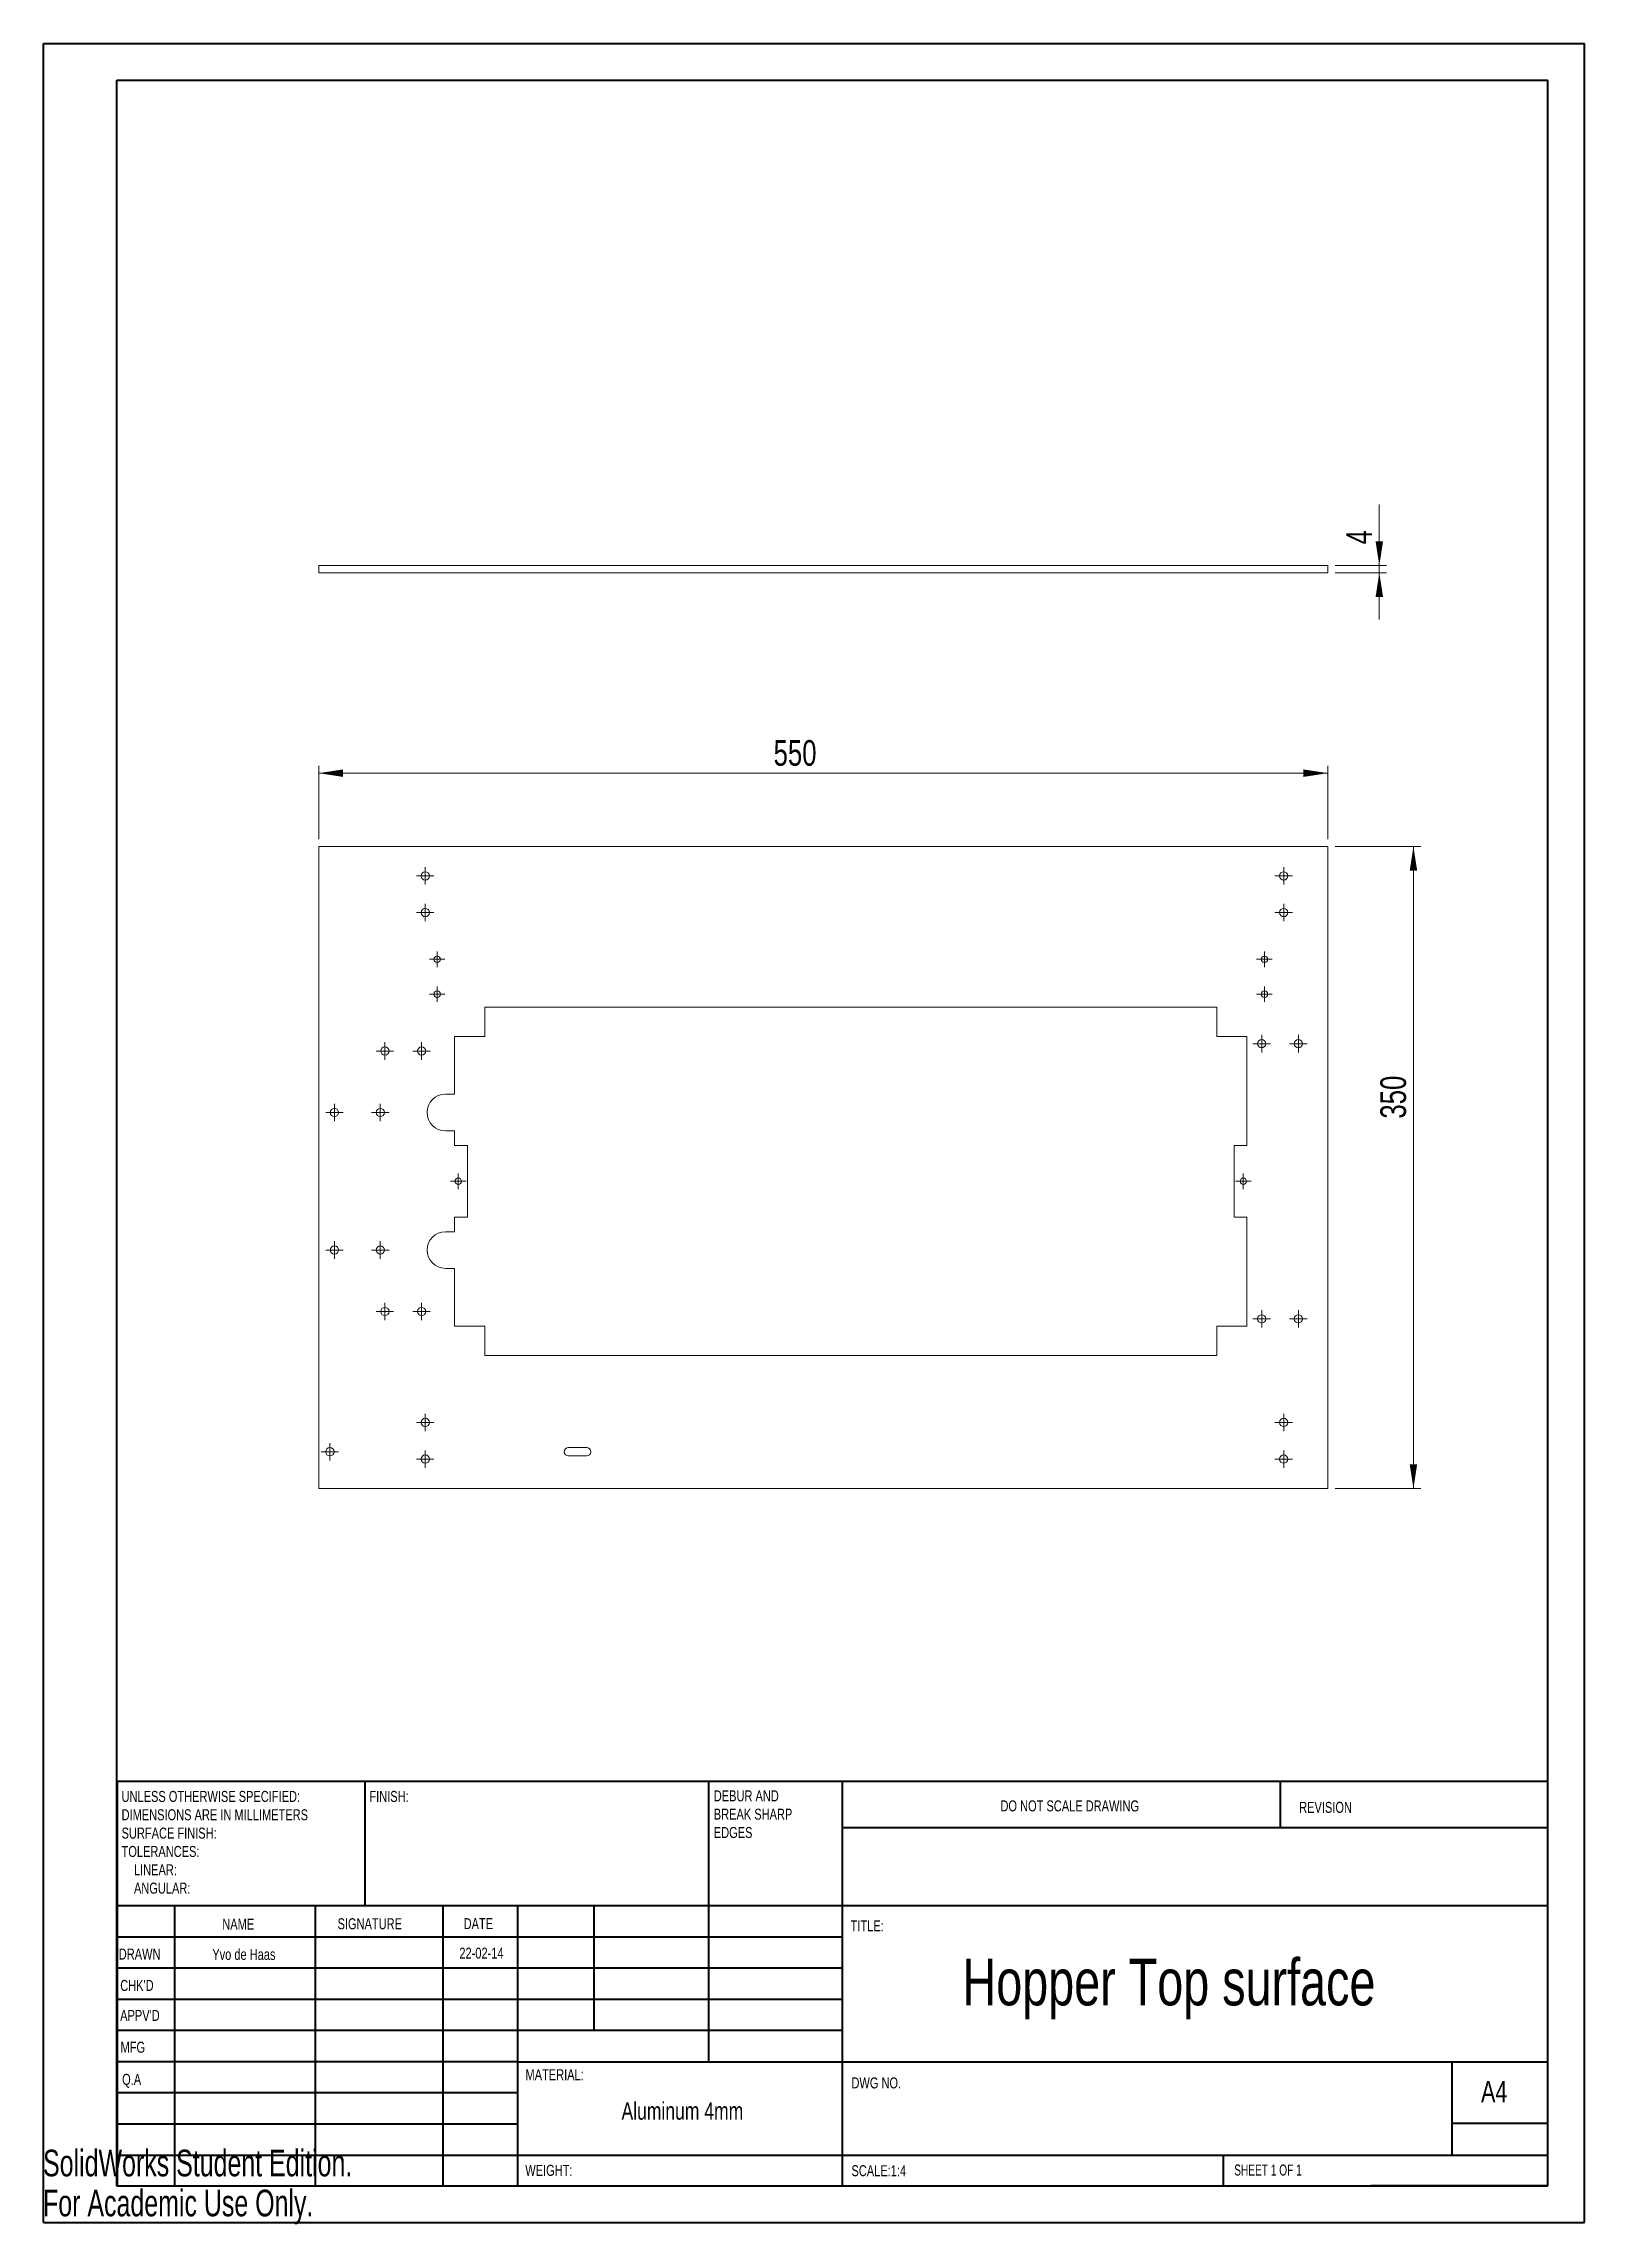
# Model space of a CAD drawing. Header units: millimetres. Extents: x 0 to 210, y 0 to 297.
import ezdxf

# ---------------------------------------------------------------- set-up
doc = ezdxf.new("R2010")
doc.units = ezdxf.units.MM
doc.styles.add('SLDTEXTSTYLE0', font='TXT', dxfattribs={"width": 0.75})
doc.styles.add('SLDTEXTSTYLE1', font='TXT', dxfattribs={"width": 0.6875})
doc.styles.add('SLDTEXTSTYLE2', font='TXT', dxfattribs={"width": 0.7})
doc.dimstyles.new('SLDDIMSTYLE0', dxfattribs={"dimtxt": 3.5, "dimasz": 3.302, "dimexe": 0, "dimexo": 0.0625, "dimgap": 0.875, "dimtad": 1, "dimlfac": 4, "dimrnd": 1e-09, "dimzin": 12, "dimdsep": 46, "dimtxsty": 'SLDTEXTSTYLE0', "dimsah": 1, "dimcen": 0.09, "dimadec": 0, "dimazin": 3, "dimtfac": 1, "dimtofl": 0, "dimtmove": 0, "dimatfit": 3, "dimfxl": 0, "dimfrac": 2, "dimtolj": 1, "dimtzin": 12, "dimarcsym": 0})
doc.dimstyles.new('SLDDIMSTYLE1', dxfattribs={"dimtxt": 3.5, "dimasz": 3.302, "dimexe": 0, "dimexo": 0.0625, "dimgap": 0.875, "dimtad": 1, "dimlfac": 4, "dimrnd": 1e-09, "dimzin": 12, "dimdsep": 46, "dimtxsty": 'SLDTEXTSTYLE0', "dimsah": 1, "dimcen": 0.09, "dimadec": 0, "dimazin": 3, "dimtfac": 1, "dimtmove": 0, "dimatfit": 0, "dimfxl": 0, "dimfrac": 2, "dimtolj": 1, "dimtzin": 12, "dimarcsym": 0})

# ---------------------------------------------------------------- blocks, each defined once
blk = doc.blocks.new('SW_NOTE_0')
at = {"color": 0, "linetype": 'Continuous', "lineweight": 0, "char_height": 1.5, "attachment_point": 1, "style": 'SLDTEXTSTYLE0'}
for s, insert in [('DEBUR AND', (0, 1.93)), ('BREAK SHARP', (0, -0.57)), ('EDGES', (0, -3.07))]:
    blk.add_mtext(s, dxfattribs=dict(at, insert=insert))
blk = doc.blocks.new('SW_NOTE_1')
at = {"color": 0, "linetype": 'Continuous', "lineweight": 0, "char_height": 1.5, "attachment_point": 1, "style": 'SLDTEXTSTYLE0'}
for s, insert in [('UNLESS OTHERWISE SPECIFIED:', (0, 1.93)), ('DIMENSIONS ARE IN MILLIMETERS', (0, -0.57)), ('TOLERANCES:', (0, -5.57)), ('SURFACE FINISH:', (0, -3.07)), ('LINEAR:', (1.69, -8.07)), ('ANGULAR:', (1.69, -10.57))]:
    blk.add_mtext(s, dxfattribs=dict(at, insert=insert))
blk = doc.blocks.new('_D')
at = {"color": 7, "linetype": 'Continuous', "lineweight": 0}
for p, q in [((37.59, 188.77), (37.59, 198.77)), ((175.09, 197.77), (37.59, 197.77)), ((175.09, 188.77), (175.09, 198.77))]:
    blk.add_line(p, q, dxfattribs=at)
for points in [[(37.59, 197.77), (40.9, 197.26), (40.9, 198.28)], [(175.09, 197.77), (171.79, 198.28), (171.79, 197.26)]]:
    blk.add_solid(points, dxfattribs=at)
at = {"color": 7, "linetype": 'Continuous', "lineweight": 0, "insert": (99.57, 202.28, 0.52), "char_height": 3.5, "attachment_point": 1, "style": 'SLDTEXTSTYLE0'}
blk.add_mtext('550', dxfattribs=at)
blk = doc.blocks.new('_D_1')
at = {"color": 7, "linetype": 'Continuous', "lineweight": 0}
for p, q in [((176.09, 187.77), (187.78, 187.77)), ((186.78, 100.27), (186.78, 187.77)), ((176.09, 100.27), (187.78, 100.27))]:
    blk.add_line(p, q, dxfattribs=at)
for points in [[(186.78, 187.77), (186.27, 184.47), (187.29, 184.47)], [(186.78, 100.27), (187.29, 103.57), (186.27, 103.57)]]:
    blk.add_solid(points, dxfattribs=at)
at = {"color": 7, "linetype": 'Continuous', "lineweight": 0, "insert": (182.27, 150.68, 0.52), "char_height": 3.5, "attachment_point": 1, "rotation": 90, "style": 'SLDTEXTSTYLE0'}
blk.add_mtext('350', dxfattribs=at)
blk = doc.blocks.new('SW_CENTERMARKSYMBOL_0')
at = {"color": 0, "linetype": 'Continuous', "lineweight": 0}
for p, q in [((-0.625, 0), (-1.1875, 0)), ((0, 0), (-0.625, 0)), ((0, 0.625), (0, 1.1875)), ((0, 0), (0, 0.625)), ((0, 0), (0, -0.625)), ((0, 0), (0.625, 0)), ((0.625, 0), (1.1875, 0)), ((0, -0.625), (0, -1.1875))]:
    blk.add_line(p, q, dxfattribs=at)
blk = doc.blocks.new('SW_CENTERMARKSYMBOL_1')
at = {"color": 0, "linetype": 'Continuous', "lineweight": 0}
for p, q in [((-0.625, 0), (-1.1875, 0)), ((0, 0), (-0.625, 0)), ((0, 0.625), (0, 1.1875)), ((0, 0), (0, 0.625)), ((0, 0), (0, -0.625)), ((0, 0), (0.625, 0)), ((0.625, 0), (1.1875, 0)), ((0, -0.625), (0, -1.1875))]:
    blk.add_line(p, q, dxfattribs=at)
blk = doc.blocks.new('SW_CENTERMARKSYMBOL_2')
at = {"color": 0, "linetype": 'Continuous', "lineweight": 0}
for p, q in [((-0.625, 0), (-1.1875, 0)), ((0, 0), (-0.625, 0)), ((0, 0.625), (0, 1.1875)), ((0, 0), (0, 0.625)), ((0, 0), (0, -0.625)), ((0, 0), (0.625, 0)), ((0.625, 0), (1.1875, 0)), ((0, -0.625), (0, -1.1875))]:
    blk.add_line(p, q, dxfattribs=at)
blk = doc.blocks.new('SW_CENTERMARKSYMBOL_3')
at = {"color": 0, "linetype": 'Continuous', "lineweight": 0}
for p, q in [((-0.625, 0), (-1.1875, 0)), ((0, 0), (-0.625, 0)), ((0, 0.625), (0, 1.1875)), ((0, 0), (0, 0.625)), ((0, 0), (0, -0.625)), ((0, 0), (0.625, 0)), ((0.625, 0), (1.1875, 0)), ((0, -0.625), (0, -1.1875))]:
    blk.add_line(p, q, dxfattribs=at)
blk = doc.blocks.new('SW_CENTERMARKSYMBOL_4')
at = {"color": 0, "linetype": 'Continuous', "lineweight": 0}
for p, q in [((-0.625, 0), (-1.1875, 0)), ((0, 0), (-0.625, 0)), ((0, 0.625), (0, 1.1875)), ((0, 0), (0, 0.625)), ((0, 0), (0, -0.625)), ((0, 0), (0.625, 0)), ((0.625, 0), (1.1875, 0)), ((0, -0.625), (0, -1.1875))]:
    blk.add_line(p, q, dxfattribs=at)
blk = doc.blocks.new('SW_CENTERMARKSYMBOL_5')
at = {"color": 0, "linetype": 'Continuous', "lineweight": 0}
for p, q in [((-0.625, 0), (-1.1875, 0)), ((0, 0), (-0.625, 0)), ((0, 0.625), (0, 1.1875)), ((0, 0), (0, 0.625)), ((0, 0), (0, -0.625)), ((0, 0), (0.625, 0)), ((0.625, 0), (1.1875, 0)), ((0, -0.625), (0, -1.1875))]:
    blk.add_line(p, q, dxfattribs=at)
blk = doc.blocks.new('SW_CENTERMARKSYMBOL_6')
at = {"color": 0, "linetype": 'Continuous', "lineweight": 0}
for p, q in [((-0.625, 0), (-1.1875, 0)), ((0, 0), (-0.625, 0)), ((0, 0.625), (0, 1.1875)), ((0, 0), (0, 0.625)), ((0, 0), (0, -0.625)), ((0, 0), (0.625, 0)), ((0.625, 0), (1.1875, 0)), ((0, -0.625), (0, -1.1875))]:
    blk.add_line(p, q, dxfattribs=at)
blk = doc.blocks.new('SW_CENTERMARKSYMBOL_7')
at = {"color": 0, "linetype": 'Continuous', "lineweight": 0}
for p, q in [((-0.625, 0), (-1.1875, 0)), ((0, 0), (-0.625, 0)), ((0, 0.625), (0, 1.1875)), ((0, 0), (0, 0.625)), ((0, 0), (0, -0.625)), ((0, 0), (0.625, 0)), ((0.625, 0), (1.1875, 0)), ((0, -0.625), (0, -1.1875))]:
    blk.add_line(p, q, dxfattribs=at)
blk = doc.blocks.new('SW_CENTERMARKSYMBOL_8')
at = {"color": 0, "linetype": 'Continuous', "lineweight": 0}
for p, q in [((-0.625, 0), (-1.0625, 0)), ((0, 0), (-0.625, 0)), ((0, 0.625), (0, 1.0625)), ((0, 0), (0, 0.625)), ((0, 0), (0, -0.625)), ((0, 0), (0.625, 0)), ((0.625, 0), (1.0625, 0)), ((0, -0.625), (0, -1.0625))]:
    blk.add_line(p, q, dxfattribs=at)
blk = doc.blocks.new('SW_CENTERMARKSYMBOL_9')
at = {"color": 0, "linetype": 'Continuous', "lineweight": 0}
for p, q in [((-0.625, 0), (-1.0625, 0)), ((0, 0), (-0.625, 0)), ((0, 0.625), (0, 1.0625)), ((0, 0), (0, 0.625)), ((0, 0), (0, -0.625)), ((0, 0), (0.625, 0)), ((0.625, 0), (1.0625, 0)), ((0, -0.625), (0, -1.0625))]:
    blk.add_line(p, q, dxfattribs=at)
blk = doc.blocks.new('SW_CENTERMARKSYMBOL_10')
at = {"color": 0, "linetype": 'Continuous', "lineweight": 0}
for p, q in [((-0.625, 0), (-1.0625, 0)), ((0, 0), (-0.625, 0)), ((0, 0.625), (0, 1.0625)), ((0, 0), (0, 0.625)), ((0, 0), (0, -0.625)), ((0, 0), (0.625, 0)), ((0.625, 0), (1.0625, 0)), ((0, -0.625), (0, -1.0625))]:
    blk.add_line(p, q, dxfattribs=at)
blk = doc.blocks.new('SW_CENTERMARKSYMBOL_11')
at = {"color": 0, "linetype": 'Continuous', "lineweight": 0}
for p, q in [((-0.625, 0), (-1.0625, 0)), ((0, 0), (-0.625, 0)), ((0, 0.625), (0, 1.0625)), ((0, 0), (0, 0.625)), ((0, 0), (0, -0.625)), ((0, 0), (0.625, 0)), ((0.625, 0), (1.0625, 0)), ((0, -0.625), (0, -1.0625))]:
    blk.add_line(p, q, dxfattribs=at)
blk = doc.blocks.new('SW_CENTERMARKSYMBOL_12')
at = {"color": 0, "linetype": 'Continuous', "lineweight": 0}
for p, q in [((-0.625, 0), (-1.1875, 0)), ((0, 0), (-0.625, 0)), ((0, 0.625), (0, 1.1875)), ((0, 0), (0, 0.625)), ((0, 0), (0, -0.625)), ((0, 0), (0.625, 0)), ((0.625, 0), (1.1875, 0)), ((0, -0.625), (0, -1.1875))]:
    blk.add_line(p, q, dxfattribs=at)
blk = doc.blocks.new('SW_CENTERMARKSYMBOL_13')
at = {"color": 0, "linetype": 'Continuous', "lineweight": 0}
for p, q in [((-0.625, 0), (-1.1875, 0)), ((0, 0), (-0.625, 0)), ((0, 0.625), (0, 1.1875)), ((0, 0), (0, 0.625)), ((0, 0), (0, -0.625)), ((0, 0), (0.625, 0)), ((0.625, 0), (1.1875, 0)), ((0, -0.625), (0, -1.1875))]:
    blk.add_line(p, q, dxfattribs=at)
blk = doc.blocks.new('SW_CENTERMARKSYMBOL_14')
at = {"color": 0, "linetype": 'Continuous', "lineweight": 0}
for p, q in [((-0.625, 0), (-1.1875, 0)), ((0, 0), (-0.625, 0)), ((0, 0.625), (0, 1.1875)), ((0, 0), (0, 0.625)), ((0, 0), (0, -0.625)), ((0, 0), (0.625, 0)), ((0.625, 0), (1.1875, 0)), ((0, -0.625), (0, -1.1875))]:
    blk.add_line(p, q, dxfattribs=at)
blk = doc.blocks.new('SW_CENTERMARKSYMBOL_15')
at = {"color": 0, "linetype": 'Continuous', "lineweight": 0}
for p, q in [((-0.625, 0), (-1.1875, 0)), ((0, 0), (-0.625, 0)), ((0, 0.625), (0, 1.1875)), ((0, 0), (0, 0.625)), ((0, 0), (0, -0.625)), ((0, 0), (0.625, 0)), ((0.625, 0), (1.1875, 0)), ((0, -0.625), (0, -1.1875))]:
    blk.add_line(p, q, dxfattribs=at)
blk = doc.blocks.new('SW_CENTERMARKSYMBOL_16')
at = {"color": 0, "linetype": 'Continuous', "lineweight": 0}
for p, q in [((-0.625, 0), (-1.1875, 0)), ((0, 0), (-0.625, 0)), ((0, 0.625), (0, 1.1875)), ((0, 0), (0, 0.625)), ((0, 0), (0, -0.625)), ((0, 0), (0.625, 0)), ((0.625, 0), (1.1875, 0)), ((0, -0.625), (0, -1.1875))]:
    blk.add_line(p, q, dxfattribs=at)
blk = doc.blocks.new('SW_CENTERMARKSYMBOL_17')
at = {"color": 0, "linetype": 'Continuous', "lineweight": 0}
for p, q in [((-0.625, 0), (-1.1875, 0)), ((0, 0), (-0.625, 0)), ((0, 0.625), (0, 1.1875)), ((0, 0), (0, 0.625)), ((0, 0), (0, -0.625)), ((0, 0), (0.625, 0)), ((0.625, 0), (1.1875, 0)), ((0, -0.625), (0, -1.1875))]:
    blk.add_line(p, q, dxfattribs=at)
blk = doc.blocks.new('SW_CENTERMARKSYMBOL_18')
at = {"color": 0, "linetype": 'Continuous', "lineweight": 0}
for p, q in [((-0.625, 0), (-1.1875, 0)), ((0, 0), (-0.625, 0)), ((0, 0.625), (0, 1.1875)), ((0, 0), (0, 0.625)), ((0, 0), (0, -0.625)), ((0, 0), (0.625, 0)), ((0.625, 0), (1.1875, 0)), ((0, -0.625), (0, -1.1875))]:
    blk.add_line(p, q, dxfattribs=at)
blk = doc.blocks.new('SW_CENTERMARKSYMBOL_19')
at = {"color": 0, "linetype": 'Continuous', "lineweight": 0}
for p, q in [((-0.625, 0), (-1.1875, 0)), ((0, 0), (-0.625, 0)), ((0, 0.625), (0, 1.1875)), ((0, 0), (0, 0.625)), ((0, 0), (0, -0.625)), ((0, 0), (0.625, 0)), ((0.625, 0), (1.1875, 0)), ((0, -0.625), (0, -1.1875))]:
    blk.add_line(p, q, dxfattribs=at)
blk = doc.blocks.new('SW_CENTERMARKSYMBOL_20')
at = {"color": 0, "linetype": 'Continuous', "lineweight": 0}
for p, q in [((-0.625, 0), (-1.1875, 0)), ((0, 0), (-0.625, 0)), ((0, 0.625), (0, 1.1875)), ((0, 0), (0, 0.625)), ((0, 0), (0, -0.625)), ((0, 0), (0.625, 0)), ((0.625, 0), (1.1875, 0)), ((0, -0.625), (0, -1.1875))]:
    blk.add_line(p, q, dxfattribs=at)
blk = doc.blocks.new('SW_CENTERMARKSYMBOL_21')
at = {"color": 0, "linetype": 'Continuous', "lineweight": 0}
for p, q in [((-0.625, 0), (-1.0625, 0)), ((0, 0), (-0.625, 0)), ((0, 0.625), (0, 1.0625)), ((0, 0), (0, 0.625)), ((0, 0), (0, -0.625)), ((0, 0), (0.625, 0)), ((0.625, 0), (1.0625, 0)), ((0, -0.625), (0, -1.0625))]:
    blk.add_line(p, q, dxfattribs=at)
blk = doc.blocks.new('SW_CENTERMARKSYMBOL_22')
at = {"color": 0, "linetype": 'Continuous', "lineweight": 0}
for p, q in [((-0.625, 0), (-1.0625, 0)), ((0, 0), (-0.625, 0)), ((0, 0.625), (0, 1.0625)), ((0, 0), (0, 0.625)), ((0, 0), (0, -0.625)), ((0, 0), (0.625, 0)), ((0.625, 0), (1.0625, 0)), ((0, -0.625), (0, -1.0625))]:
    blk.add_line(p, q, dxfattribs=at)
blk = doc.blocks.new('SW_CENTERMARKSYMBOL_23')
at = {"color": 0, "linetype": 'Continuous', "lineweight": 0}
for p, q in [((-0.625, 0), (-1.1875, 0)), ((0, 0), (-0.625, 0)), ((0, 0.625), (0, 1.1875)), ((0, 0), (0, 0.625)), ((0, 0), (0, -0.625)), ((0, 0), (0.625, 0)), ((0.625, 0), (1.1875, 0)), ((0, -0.625), (0, -1.1875))]:
    blk.add_line(p, q, dxfattribs=at)
blk = doc.blocks.new('SW_CENTERMARKSYMBOL_24')
at = {"color": 0, "linetype": 'Continuous', "lineweight": 0}
for p, q in [((-0.625, 0), (-1.1875, 0)), ((0, 0), (-0.625, 0)), ((0, 0.625), (0, 1.1875)), ((0, 0), (0, 0.625)), ((0, 0), (0, -0.625)), ((0, 0), (0.625, 0)), ((0.625, 0), (1.1875, 0)), ((0, -0.625), (0, -1.1875))]:
    blk.add_line(p, q, dxfattribs=at)
blk = doc.blocks.new('SW_CENTERMARKSYMBOL_25')
at = {"color": 0, "linetype": 'Continuous', "lineweight": 0}
for p, q in [((-0.625, 0), (-1.1875, 0)), ((0, 0), (-0.625, 0)), ((0, 0.625), (0, 1.1875)), ((0, 0), (0, 0.625)), ((0, 0), (0, -0.625)), ((0, 0), (0.625, 0)), ((0.625, 0), (1.1875, 0)), ((0, -0.625), (0, -1.1875))]:
    blk.add_line(p, q, dxfattribs=at)
blk = doc.blocks.new('SW_CENTERMARKSYMBOL_26')
at = {"color": 0, "linetype": 'Continuous', "lineweight": 0}
for p, q in [((-0.625, 0), (-1.1875, 0)), ((0, 0), (-0.625, 0)), ((0, 0.625), (0, 1.1875)), ((0, 0), (0, 0.625)), ((0, 0), (0, -0.625)), ((0, 0), (0.625, 0)), ((0.625, 0), (1.1875, 0)), ((0, -0.625), (0, -1.1875))]:
    blk.add_line(p, q, dxfattribs=at)
blk = doc.blocks.new('_D_2')
at = {"color": 7, "linetype": 'Continuous', "lineweight": 0}
for p, q in [((182.13, 226.08), (182.13, 234.38)), ((176.09, 226.08), (183.13, 226.08)), ((182.13, 226.08), (182.13, 225.08)), ((176.09, 225.08), (183.13, 225.08)), ((182.13, 225.08), (182.13, 218.73))]:
    blk.add_line(p, q, dxfattribs=at)
for points in [[(182.13, 226.08), (182.64, 229.38), (181.62, 229.38)], [(182.13, 225.08), (181.62, 221.78), (182.64, 221.78)]]:
    blk.add_solid(points, dxfattribs=at)
at = {"color": 7, "linetype": 'Continuous', "lineweight": 0, "insert": (177.62, 228.95, -1.85), "char_height": 3.5, "attachment_point": 1, "rotation": 90, "style": 'SLDTEXTSTYLE0'}
blk.add_mtext('4', dxfattribs=at)

msp = doc.modelspace()

# ---------------------------------------------------------------- linework, layer by layer
at = {"color": 7, "linetype": 'Continuous', "lineweight": 40}
for p, q in [((0.0788, 0.2148), (0.0788, 297.2148)), ((0.0788, 297.2148), (210.0788, 297.2148)), ((210.0788, 0.2148), (210.0788, 297.2148)), ((210.0788, 292.2148), (210.0788, 297.2148)), ((10.0788, 292.2148), (205.0788, 292.2148)), ((10.0788, 5.2148), (10.0788, 292.2148)), ((205.0788, 5.2148), (205.0788, 292.2148)), ((10.1108, 60.3709), (205.0788, 60.3709)), ((10.1108, 60.3709), (10.1108, 5.1209)), ((43.9108, 43.3709), (43.9108, 60.3709)), ((90.7108, 60.3709), (90.7108, 22.1209)), ((108.9108, 60.3709), (108.9108, 5.1209)), ((168.6788, 54.0898), (168.6788, 60.4648)), ((205.0788, 53.9959), (108.9108, 53.9959)), ((205.0788, 43.3709), (10.1108, 43.3709)), ((17.9108, 43.3709), (17.9108, 5.1209)), ((37.1018, 43.3709), (37.1018, 5.1209)), ((54.5097, 43.3709), (54.5097, 5.1209)), ((64.7108, 5.1209), (64.7108, 43.3709)), ((75.1108, 26.3709), (75.1108, 43.3709)), ((108.9108, 39.1209), (10.1108, 39.1209)), ((108.9108, 34.8709), (10.1108, 34.8709)), ((108.9108, 30.6209), (10.1108, 30.6209)), ((108.9108, 26.3709), (10.1108, 26.3709)), ((64.7108, 22.1209), (10.1108, 22.1209)), ((64.7108, 22.1209), (205.0788, 22.1209)), ((192.0788, 9.4648), (192.0788, 22.2148)), ((64.7108, 17.8709), (10.1108, 17.8709)), ((64.7108, 13.6209), (10.1108, 13.6209)), ((205.0788, 13.7148), (192.0788, 13.7148)), ((10.1108, 9.3709), (205.0788, 9.3709)), ((160.8788, 5.2148), (160.8788, 9.4648)), ((10.0788, 5.2148), (205.0788, 5.2148)), ((205.0788, 5.2148), (180.9883, 5.2148)), ((0.0788, 0.2148), (210.0788, 0.2148))]:
    msp.add_line(p, q, dxfattribs=at)
at = {"color": 7, "linetype": 'Continuous', "lineweight": 15}
for p, q in [((37.5944, 226.0794), (37.5944, 225.0794)), ((175.0944, 226.0794), (37.5944, 226.0794)), ((175.0944, 226.0794), (175.0944, 225.0794)), ((175.0944, 225.0794), (37.5944, 225.0794)), ((175.0944, 187.7686), (37.5944, 187.7686)), ((37.5944, 187.7686), (37.5944, 100.2686)), ((175.0944, 100.2686), (175.0944, 187.7686)), ((159.9694, 165.8936), (60.2194, 165.8936)), ((60.2194, 165.8936), (60.2194, 161.8936)), ((159.9694, 161.8936), (159.9694, 165.8936)), ((60.2194, 161.8936), (56.0944, 161.8936)), ((56.0944, 161.8936), (56.0944, 154.0186)), ((164.0944, 161.8936), (159.9694, 161.8936)), ((164.0944, 147.0186), (164.0944, 161.8936)), ((54.8444, 154.0186), (56.0944, 154.0186)), ((54.8444, 149.0186), (56.0944, 149.0186)), ((56.0944, 149.0186), (56.0944, 147.0186)), ((57.8444, 147.0186), (56.0944, 147.0186)), ((57.8444, 137.2686), (57.8444, 147.0186)), ((162.3444, 147.0186), (162.3444, 137.2686)), ((164.0944, 147.0186), (162.3444, 147.0186)), ((56.0944, 137.2686), (57.8444, 137.2686)), ((56.0944, 137.2686), (56.0944, 135.2686)), ((162.3444, 137.2686), (164.0944, 137.2686)), ((164.0944, 122.3936), (164.0944, 137.2686)), ((56.0944, 135.2686), (54.8444, 135.2686)), ((54.8444, 130.2686), (56.0944, 130.2686)), ((56.0944, 130.2686), (56.0944, 122.3936)), ((56.0944, 122.3936), (60.2194, 122.3936)), ((60.2194, 122.3936), (60.2194, 118.3936)), ((159.9694, 118.3936), (159.9694, 122.3936)), ((159.9694, 122.3936), (164.0944, 122.3936)), ((60.2194, 118.3936), (159.9694, 118.3936)), ((74.0944, 105.8311), (71.5944, 105.8311)), ((71.5944, 104.7061), (74.0944, 104.7061)), ((37.5944, 100.2686), (175.0944, 100.2686))]:
    msp.add_line(p, q, dxfattribs=at)
for centre, radius in [((52.0944, 183.7686), 0.5625), ((169.0944, 183.7686), 0.5625), ((52.0944, 178.7686), 0.5625), ((169.0944, 178.7686), 0.5625), ((53.7194, 172.3936), 0.4375), ((166.4694, 172.3936), 0.4375), ((53.7194, 167.6436), 0.4375), ((166.4694, 167.6436), 0.4375), ((166.0944, 160.8936), 0.5625), ((171.0944, 160.8936), 0.5625), ((46.5944, 159.8936), 0.5625), ((51.5944, 159.8936), 0.5625), ((39.7194, 151.5186), 0.5625), ((45.9694, 151.5186), 0.5625), ((56.5944, 142.1436), 0.4375), ((163.5944, 142.1436), 0.4375), ((39.7194, 132.7686), 0.5625), ((45.9694, 132.7686), 0.5625), ((46.5944, 124.3936), 0.5625), ((51.5944, 124.3936), 0.5625), ((166.0944, 123.3936), 0.5625), ((171.0944, 123.3936), 0.5625), ((52.0944, 109.2686), 0.5625), ((169.0944, 109.2686), 0.5625), ((39.0944, 105.2686), 0.5625), ((52.0944, 104.2686), 0.5625), ((169.0944, 104.2686), 0.5625)]:
    msp.add_circle(centre, radius, dxfattribs=at)
for centre, radius, start, end in [((54.8444, 151.5186), 2.5, 90, 270), ((54.8444, 132.7686), 2.5, 90, 270), ((71.5944, 105.2686), 0.5625, 90, 270), ((74.0944, 105.2686), 0.5625, 270, 90)]:
    msp.add_arc(centre, radius, start, end, dxfattribs=at)

# ---------------------------------------------------------------- block references
at = {"color": 7, "linetype": 'Continuous', "lineweight": 0}
for name, p in [('SW_CENTERMARKSYMBOL_13', (52.0944, 183.7686)), ('SW_CENTERMARKSYMBOL_17', (169.0944, 183.7686)), ('SW_CENTERMARKSYMBOL_12', (52.0944, 178.7686)), ('SW_CENTERMARKSYMBOL_16', (169.0944, 178.7686)), ('SW_CENTERMARKSYMBOL_9', (53.7194, 172.3936)), ('SW_CENTERMARKSYMBOL_11', (166.4694, 172.3936)), ('SW_CENTERMARKSYMBOL_8', (53.7194, 167.6436)), ('SW_CENTERMARKSYMBOL_10', (166.4694, 167.6436)), ('SW_CENTERMARKSYMBOL_3', (46.5944, 159.8936)), ('SW_CENTERMARKSYMBOL_2', (51.5944, 159.8936)), ('SW_CENTERMARKSYMBOL_6', (166.0944, 160.8936)), ('SW_CENTERMARKSYMBOL_7', (171.0944, 160.8936)), ('SW_CENTERMARKSYMBOL_23', (39.7194, 151.5186)), ('SW_CENTERMARKSYMBOL_24', (45.9694, 151.5186)), ('SW_CENTERMARKSYMBOL_21', (56.5944, 142.1436)), ('SW_CENTERMARKSYMBOL_22', (163.5944, 142.1436)), ('SW_CENTERMARKSYMBOL_25', (39.7194, 132.7686)), ('SW_CENTERMARKSYMBOL_26', (45.9694, 132.7686)), ('SW_CENTERMARKSYMBOL_0', (46.5944, 124.3936)), ('SW_CENTERMARKSYMBOL_1', (51.5944, 124.3936)), ('SW_CENTERMARKSYMBOL_4', (166.0944, 123.3936)), ('SW_CENTERMARKSYMBOL_5', (171.0944, 123.3936)), ('SW_CENTERMARKSYMBOL_15', (52.0944, 109.2686)), ('SW_CENTERMARKSYMBOL_19', (169.0944, 109.2686)), ('SW_CENTERMARKSYMBOL_20', (39.0944, 105.2686)), ('SW_CENTERMARKSYMBOL_14', (52.0944, 104.2686)), ('SW_CENTERMARKSYMBOL_18', (169.0944, 104.2686)), ('SW_NOTE_1', (10.7045, 57.1083)), ('SW_NOTE_0', (91.42, 57.1904))]:
    msp.add_blockref(name, p, dxfattribs=at)

# ---------------------------------------------------------------- texts
for s, insert, char_height, attachment_point, style in [('FINISH:', (44.4821, 59.0402), 1.5, 1, 'SLDTEXTSTYLE0'), ('DO NOT SCALE DRAWING', (130.4935, 57.7478), 1.5, 1, 'SLDTEXTSTYLE0'), ('REVISION', (171.2064, 57.5497), 1.5, 1, 'SLDTEXTSTYLE0'), ('NAME', (24.4331, 41.6224), 1.5, 1, 'SLDTEXTSTYLE0'), ('SIGNATURE', (40.1444, 41.6827), 1.5, 1, 'SLDTEXTSTYLE0'), ('DATE', (57.3255, 41.6971), 1.5, 1, 'SLDTEXTSTYLE0'), ('TITLE:', (110.067, 41.3993), 1.5, 1, 'SLDTEXTSTYLE0'), ('DRAWN', (10.323, 37.5506), 1.5, 1, 'SLDTEXTSTYLE0'), ('Yvo de Haas', (27.374, 37.5043), 1.4986, 2, 'SLDTEXTSTYLE0'), ('22-02-14', (59.7545, 37.68), 1.4986, 2, 'SLDTEXTSTYLE0'), ('Hopper Top surface', (153.4585, 36.1558), 6.35, 2, 'SLDTEXTSTYLE0'), ("CHK'D", (10.5213, 33.2753), 1.5, 1, 'SLDTEXTSTYLE0'), ("APPV'D", (10.5125, 29.1852), 1.5, 1, 'SLDTEXTSTYLE0'), ('MFG', (10.566, 24.8546), 1.5, 1, 'SLDTEXTSTYLE0'), ('MATERIAL:', (65.7567, 21.107), 1.5, 1, 'SLDTEXTSTYLE0'), ('Q.A', (10.7799, 20.4706), 1.5, 1, 'SLDTEXTSTYLE0'), ('DWG NO.', (110.1848, 19.9896), 1.5, 1, 'SLDTEXTSTYLE0'), ('A4', (195.9998, 19.5152), 2.91042, 1, 'SLDTEXTSTYLE0'), ('Aluminum 4mm', (87.1391, 16.6065), 2.38125, 2, 'SLDTEXTSTYLE0'), ('WEIGHT:', (65.7286, 8.0702), 1.4986, 1, 'SLDTEXTSTYLE0'), ('SCALE:1:4', (110.1848, 8.021), 1.5, 1, 'SLDTEXTSTYLE0'), ('SHEET 1 OF 1', (162.3571, 8.1149), 1.5, 1, 'SLDTEXTSTYLE1')]:
    msp.add_mtext(s, dxfattribs=dict(at, insert=insert, char_height=char_height, attachment_point=attachment_point, style=style))
at = {"color": 7, "linetype": 'Continuous', "char_height": 3.633, "attachment_point": 1, "style": 'SLDTEXTSTYLE2'}
for s, insert in [('SolidWorks Student Edition.', (0, 10.1327)), ('For Academic Use Only.', (0, 4.6832))]:
    msp.add_mtext(s, dxfattribs=dict(at, insert=insert))

# ---------------------------------------------------------------- dimensions: what is measured, and where the dimension line sits
at = {"color": 7, "linetype": 'Continuous', "lineweight": 0}
for base, p1, p2, dimstyle, picture, middle in [((182.1321, 225.0794), (175.0944, 226.0794), (175.0944, 225.0794), 'SLDDIMSTYLE1', '_D_2', (182.1321, 231.667)), ((186.7779, 187.7686), (175.0944, 100.2686), (175.0944, 187.7686), 'SLDDIMSTYLE0', '_D_1', (186.7779, 155.9771))]:
    dim = msp.add_linear_dim(base=base, p1=p1, p2=p2, angle=90, dimstyle=dimstyle, dxfattribs=at)
    dim.commit()
    dim.dimension.update_dxf_attribs({"geometry": picture, "text_midpoint": middle, "dimtype": 160})
dim = msp.add_linear_dim(base=(37.5944, 197.7686), p1=(175.0944, 187.7686), p2=(37.5944, 187.7686), dimstyle='SLDDIMSTYLE0', dxfattribs=at)
dim.commit()
dim.dimension.update_dxf_attribs({"geometry": '_D', "text_midpoint": (104.8689, 197.7686), "dimtype": 160})

doc.saveas('drawing.dxf')
